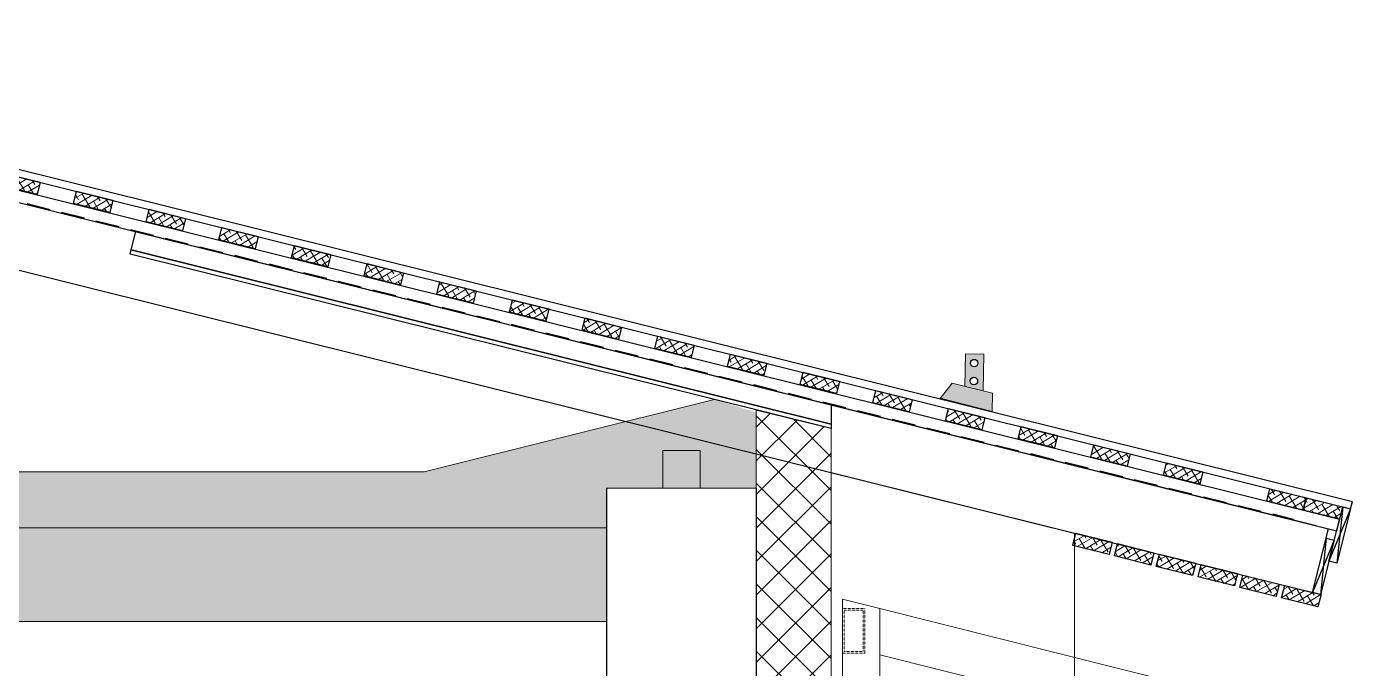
# Model space of a CAD drawing. Header units: millimetres. Extents: x 720925 to 840725318, y 793496 to 1061196.
# Drawn here: x 735075 to 738615, y 920969 to 922685 of the extents above; entities that cross this region are included whole.
import ezdxf

# ---------------------------------------------------------------- set-up
doc = ezdxf.new("R2010")
doc.units = ezdxf.units.MM
doc.linetypes.add('DASHED', pattern=[19.05, 12.7, -6.35])
for name, color, linetype, lineweight in [('!ESP_Fassaad', 7, 'Continuous', 9), ('!ESP_Konstruktsioon lõikes', 7, 'Continuous', 30), ('!ESP_Mineraalvill', 1, 'Continuous', 9), ('!ESP_Puistevill', 32, 'Continuous', 9), ('OLEMASOLEV_LÕIGE', 7, 'Continuous', 9), ('Puit', 25, 'Continuous', 0)]:
    doc.layers.add(name, color=color, linetype=linetype, lineweight=lineweight)
doc.layers.add('!ESP_Värvitoon_Helehall', color=7, linetype='Continuous', true_color=0xc8c8c7)
doc.layers.add('Sein', color=7, linetype='Continuous')

# ---------------------------------------------------------------- blocks, each defined once
blk = doc.blocks.new('A$C2fabc2ce')
at = {"layer": '!ESP_Värvitoon_Helehall'}
h = blk.add_hatch(color=256, dxfattribs=at)
h.dxf.hatch_style = 1
h.paths.add_polyline_path([(-15.5, 73.7), (-123.5, 98.9), (-155.7, 56.8), (-15.5, 24.1)])
h.paths.add_polyline_path([(-40.5, 177.6), (-90, 177.6), (-90, 91.1), (-40.5, 79.5)])
h.paths.add_polyline_path([(-76, 105.3, -1), (-56, 105.3, -1)], flags=16)
h.paths.add_polyline_path([(-76, 153.3, -1), (-56, 153.3, -1)], flags=16)
blk.add_line((-15.5, 24.1), (-155.7, 56.8))
for centre in [(-66, 153.3), (-66, 105.3)]:
    blk.add_circle(centre, 10)
at = {"layer": 'OLEMASOLEV_LÕIGE'}
blk.add_line((-15.5, 73.7), (-123.5, 98.9), dxfattribs=at)
for points in [[(-90, 91.1), (-90, 177.6), (-40.5, 177.6), (-40.5, 79.5)], [(-123.5, 98.9), (-155.7, 56.8)], [(-15.5, 73.7), (-15.5, 24.1)]]:
    blk.add_lwpolyline(points, dxfattribs=at)
blk = doc.blocks.new('A$C5023e7c4')
for p, q in [((0, -50), (-22, -200)), ((-22, -50), (0, -200))]:
    blk.add_line(p, q)
blk.add_lwpolyline([(-22, -50), (0, -50), (0, -200), (-22, -200)], close=True)
blk = doc.blocks.new('A$C68f288ff')
at = {"layer": 'Puit', "true_color": 0x636466}
h = blk.add_hatch(dxfattribs=at)
h.set_pattern_fill('ANSI38', color=251, scale=5, angle=180)
h.set_pattern_definition([(225, (1479790.995, 966448.682), (11.22532015, -11.22532015), []), (315, (1479790.995, 966448.682), (33.67596045, -11.22532015), [39.6875, -23.8125])])
h.paths.add_polyline_path([(100, 0), (0, 0), (0, 34), (100, 34)])
at = {"layer": 'Sein'}
blk.add_lwpolyline([(100, 0), (0, 0), (0, 34), (100, 34)], close=True, dxfattribs=at)
blk = doc.blocks.new('*U102')
blk.add_blockref('A$C68f288ff', (-50, -17))
blk = doc.blocks.new('*U103')
at = {"color": 0, "linetype": 'ByBlock', "lineweight": -2, "transparency": 16777216}
for p in [(0, 0), (100, 0)]:
    blk.add_blockref('*U102', p, dxfattribs=at)
blk = doc.blocks.new('*U107')
blk.add_blockref('A$C68f288ff', (-50, -17))
blk = doc.blocks.new('*U106')
at = {"color": 0, "linetype": 'ByBlock', "lineweight": -2, "transparency": 16777216}
for p in [(3400, 0), (3600, 0), (3800, 0), (4000, 0), (4200, 0), (4400, 0), (4600, 0), (4800, 0), (5000, 0), (5200, 0), (5400, 0), (5600, 0), (5800, 0), (6000, 0), (6200, 0), (6400, 0), (6600, 0)]:
    blk.add_blockref('*U107', p, dxfattribs=at)
blk = doc.blocks.new('*U104')
blk.add_blockref('A$C68f288ff', (-50, -17))
blk = doc.blocks.new('A$Cf030f9e9')
at = {"layer": '!ESP_Konstruktsioon lõikes', "color": 1, "linetype": 'DASHED', "ltscale": 5}
blk.add_lwpolyline([(-49.9, -67.7), (-6877.2, -1657.7)], dxfattribs=at)
blk.add_line((-7029.8, -1627.7), (-7034.3, -1608.2))
for points in [[(3.9, 31.2), (-7034.3, -1608.2)], [(3.6, 10.6), (-7029.8, -1627.7)], [(3, -24.5), (-7000.6, -1655.8)], [(0.1, -58), (-6993.3, -1686.9)], [(2.5, -57.5), (-6938.6, -1674.2)], [(-0.3, -237.8), (-6931.7, -1853), (-6971.8, -1681.9)], [(-7000.6, -1655.8), (-6993.3, -1686.9)]]:
    blk.add_lwpolyline(points)
for points in [[(-5638.6, -1371.2), (-5639.4, -1422.8), (-3763.4, -985.9), (-3774.8, -937.2)], [(-5639.4, -1422.8), (-5639.6, -1435.1), (-3760.7, -997.6), (-3763.4, -985.9)]]:
    blk.add_lwpolyline(points, close=True)
for name, p, xscale, rotation in [('*U106', (-153.2, -43.3), -1, 13.11012550832074), ('A$C2fabc2ce', (-6084.4, -1407.4), -1.000000000000001, 0.07732009840863485), ('*U103', (-6858.3, -1605.3), -0.9999999999999996, 13.18744560672932), ('A$C5023e7c4', (-7041.2, -1579), -0.9999999999999992, 13.19640131549569), ('A$C5023e7c4', (-6998.8, -1663.3), -0.9999999999999993, 13.19640131549569)]:
    blk.add_blockref(name, p, dxfattribs=dict(xscale=xscale, rotation=rotation))
at = {"color": 0, "linetype": 'ByBlock', "lineweight": -2, "transparency": 16777216, "xscale": -1, "rotation": 13.18744560672932}
for p in [(-6453.7, -1758.4), (-6341.8, -1732.2), (-6565.7, -1784.7), (-6677.7, -1810.9), (-6901.6, -1863.4), (-6789.6, -1837.2)]:
    blk.add_blockref('*U104', p, dxfattribs=at)
blk = doc.blocks.new('A$Cca9b0cc1')
at = {"layer": '!ESP_Fassaad', "color": 8}
for points in [[(-1400, -1456.8), (-1300, -1456.8), (-1300, 8639.3), (-1400, 8664.3)], [(-1300, 8639.3), (-500, 8438.7), (-500, 8314.9), (-1300, 8515.6)]]:
    blk.add_lwpolyline(points, close=True, dxfattribs=at)
at = {"layer": '!ESP_Fassaad', "color": 8, "linetype": 'DASHED', "ltscale": 0.01}
for points in [[(-1400, 8520), (-1340, 8520), (-1340, 8640), (-1400, 8640)], [(-1395, 8525), (-1345, 8525), (-1345, 8635), (-1395, 8635)]]:
    blk.add_lwpolyline(points, close=True, dxfattribs=at)

msp = doc.modelspace()

# ---------------------------------------------------------------- hatches: boundary and pattern name
at = {"layer": '!ESP_Mineraalvill'}
h = msp.add_hatch(dxfattribs=at)
h.set_pattern_fill('ANSI37', color=256, scale=20)
h.set_pattern_definition([(45, (-14788.424, -44556.233), (-44.9012806, 44.9012806), []), (135, (-14788.424, -44556.233), (-44.9012806, -44.9012806), [])])
h.paths.add_polyline_path([(737023.4, 911810.1), (737223.4, 911810.1), (737223.4, 921610.5), (737023.4, 921660.3)])
at = {"layer": '!ESP_Puistevill'}
h = msp.add_hatch(dxfattribs=at)
h.set_pattern_fill('AR-SAND', color=256, scale=2)
h.set_pattern_definition([(37.5, (-42000, 0), (-3.2000626, 97.8826475), [0, -77.216, 0, -86.36, 0, -82.55]), (7.5, (-42000, 0), (89.904657, 143.36502), [0, -41.656, 0, -69.596, 0, -26.67]), (327.5, (-42062.48, 0), (158.198474, 0.287437), [0, -25.4, 0, -91.44, 0, -119.38]), (317.5, (-42062.48, 0), (152.71129, 44.585865), [0, -12.7, 0, -59.944, 0, -68.58])])
h.paths.add_polyline_path([(737023.4, 921654.1), (736911.2, 921688.3), (736136.4, 921494.7), (731288.8, 921495.5), (731288.8, 921345.1), (736623.4, 921345.1), (736623.4, 921451.8), (737023.4, 921451.8)])
h = msp.add_hatch(dxfattribs=at)
h.set_pattern_fill('AR-SAND', color=8, scale=2)
h.set_pattern_definition([(37.5, (-37294.64, -6916.005), (-3.2000626, 97.8826475), [0, -77.216, 0, -86.36, 0, -82.55]), (7.5, (-37294.64, -6916), (89.904657, 143.36502), [0, -41.656, 0, -69.596, 0, -26.67]), (327.5, (-37357.12, -6916.005), (158.198474, 0.287437), [0, -25.4, 0, -91.44, 0, -119.38]), (317.5, (-37357.12, -6916), (152.71129, 44.585865), [0, -12.7, 0, -59.944, 0, -68.58])])
h.paths.add_polyline_path([(736623.4, 921345.1), (731288.8, 921345.1), (731288.8, 921095.1), (736623.4, 921095.1)])

# ---------------------------------------------------------------- linework, layer by layer
at = {"layer": '!ESP_Fassaad'}
for points in [[(736911.2, 921688.3), (736136.4, 921495.1), (731288.8, 921495.1)], [(737023.4, 921660.3), (737023.4, 911810.1), (737223.4, 911810.1), (737223.4, 921610.5), (737023.4, 921660.3)], [(737023.4, 921654.1), (737023.4, 911810.1)], [(737023.4, 921451.8), (736623.4, 921451.8)], [(736623.4, 921345.1), (731258.8, 921345.1)], [(736623.4, 921095.1), (731258.8, 921095.1)]]:
    msp.add_lwpolyline(points, dxfattribs=at)
msp.add_lwpolyline([(736773.4, 921451.8), (736873.4, 921451.8), (736873.4, 921551.8), (736773.4, 921551.8)], close=True, dxfattribs=at)
at = {"lineweight": 0}
msp.add_lwpolyline([(737873.4, 911402.7), (737173.4, 911445.1), (737173.4, 911810.1), (737223.4, 911810.1), (737223.4, 921493.3), (737873.4, 921331.1)], close=True, dxfattribs=at)
at = {"layer": 'Sein'}
for points in [[(736623.4, 921451.8), (736623.4, 920745.1)], [(737023.4, 921451.8), (737023.4, 911810.1)]]:
    msp.add_lwpolyline(points, dxfattribs=at)

# ---------------------------------------------------------------- block references
at = {"color": 6, "xscale": -1, "rotation": 359.1103594899341}
msp.add_blockref('A$Cf030f9e9', (731606.8, 923133), dxfattribs=at)
at = {"lineweight": 0}
msp.add_blockref('A$Cca9b0cc1', (738653.4, 912490.1), dxfattribs=at)

doc.saveas('drawing.dxf')
